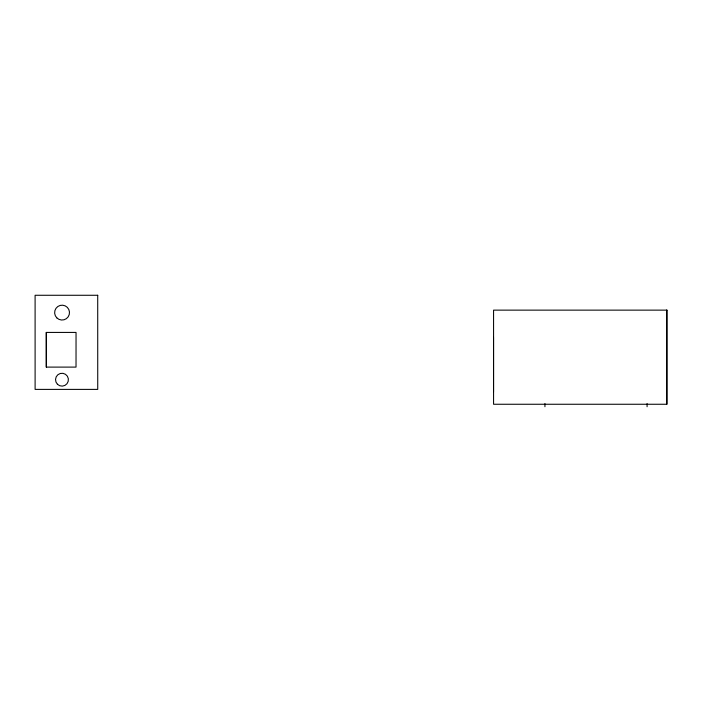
<?xml version="1.0" encoding="UTF-8"?>
<svg xmlns="http://www.w3.org/2000/svg" width="702" height="702" viewBox="0 0 702 702"><rect width="100%" height="100%" fill="white"/><g stroke="black" fill="none" stroke-linecap="round" stroke-linejoin="round"><path stroke-width="1.05" d="M46.306 332.423L76.044 332.423L76.027 367.102L46.306 367.102L46.306 332.423L46.323 367.102M666.839 310.135L666.839 404.255M647.086 403.597L647.086 406.73M544.936 403.597L544.936 406.73M493.524 337.381L493.524 391.865M97.736 295.27L35.1 295.27L35.109 389.391L97.736 389.391L97.718 295.27M666.847 310.135L493.567 310.135L493.567 404.255L666.847 404.255L666.847 310.135M56.809 317.866A7.432 7.432 0 0 0 69.244 314.531A7.432 7.432 0 0 0 60.144 305.431A7.432 7.432 0 0 0 56.809 317.866M57.415 384.248A6.441 6.441 0 0 0 68.191 381.361A6.441 6.441 0 0 0 60.302 373.473A6.441 6.441 0 0 0 57.415 384.248"/></g></svg>
